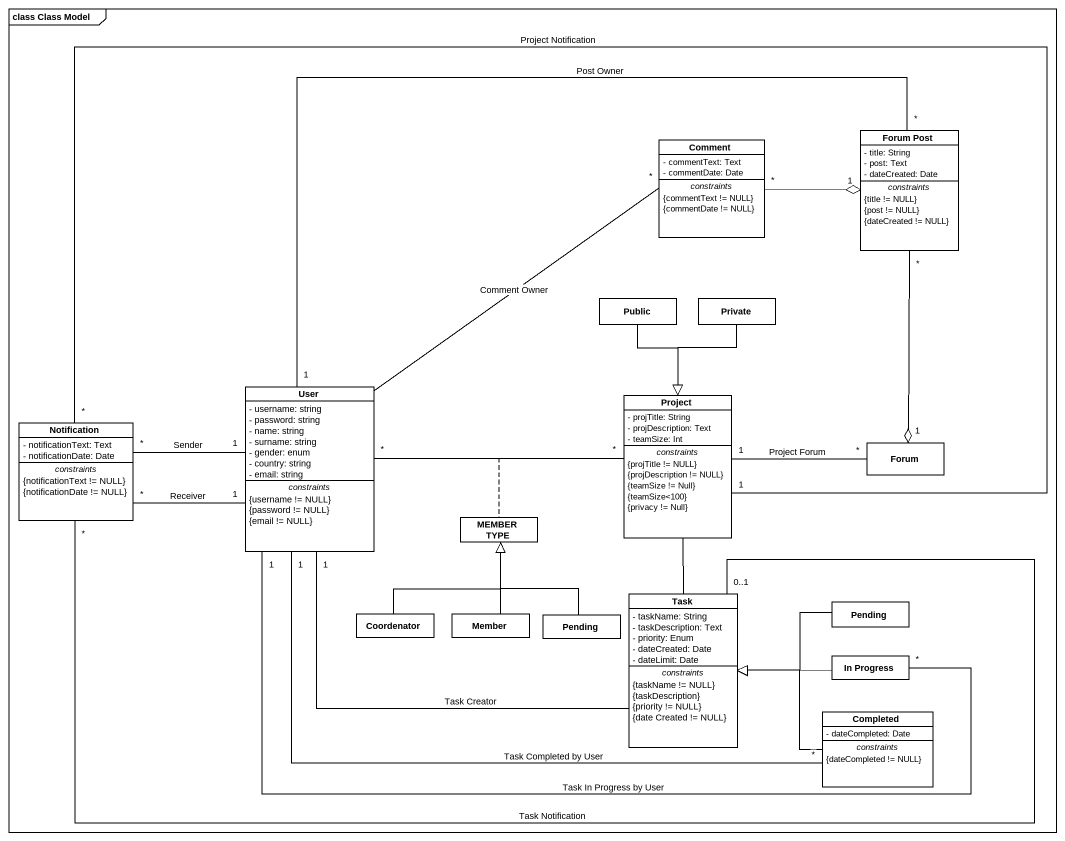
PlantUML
@startuml
mainframe class Class Model
hide circle
hide empty members
skinparam classAttributeIconSize 0
class "Forum Post" as Forum_Post {
  - title: String
  - post: Text
  - dateCreated: Date
  -- constraints --
  {title != NULL}
  {post != NULL}
  {dateCreated != NULL}
}
class Comment {
  - commentText: Text
  - commentDate: Date
  -- constraints --
  {commentText != NULL}
  {commentDate != NULL}
}
class Public
class Private
class User {
  - username: string
  - password: string
  - name: string
  - surname: string
  - gender: enum
  - country: string
  - email: string
  -- constraints --
  {username != NULL}
  {password != NULL}
  {email != NULL}
}
class Project {
  - projTitle: String
  - projDescription: Text
  - teamSize: Int
  -- constraints --
  {projTitle != NULL}
  {projDescription != NULL}
  {teamSize != Null}
  {teamSize<100}
  {privacy != Null}
}
class Notification {
  - notificationText: Text
  - notificationDate: Date
  -- constraints --
  {notificationText != NULL}
  {notificationDate != NULL}
}
class Forum
class "MEMBER TYPE" as MEMBER_TYPE
class Task {
  - taskName: String
  - taskDescription: Text
  - priority: Enum
  - dateCreated: Date
  - dateLimit: Date
  -- constraints --
  {taskName != NULL}
  {taskDescription}
  {priority != NULL}
  {date Created != NULL}
}
class Coordenator
class Member
class Pending
class "Pending" as Pending_2
class "In Progress" as In_Progress
class Completed {
  - dateCompleted: Date
  -- constraints --
  {dateCompleted != NULL}
}
Forum_Post "*" -left- "1" User : Post Owner
Forum_Post "*" --o "1" Forum
Comment "*" -right-o "1" Forum_Post
Comment "*" -- User : Comment Owner
Public --|> Project
Private --|> Project
User "*" -right- "*" Project
(User, Project) .. MEMBER_TYPE
User "1" -right- Task : Task Creator
Project "1" -right- "*" Forum : Project Forum
Project -- Task
Notification "*" -right- "1" User : Sender
Notification "*" -right- "1" User : Receiver
Notification "*" -right- "1" Project : Project Notification
Notification "*" -right- "0..1" Task : Task Notification
Coordenator -up-|> MEMBER_TYPE
Member -up-|> MEMBER_TYPE
Pending -up-|> MEMBER_TYPE
Pending_2 -left-|> Task
In_Progress "*" -left- "1" User : Task In Progress by User
In_Progress -left-|> Task
Completed "*" -left- "1" User : Task Completed by User
Completed -left-|> Task
@enduml
